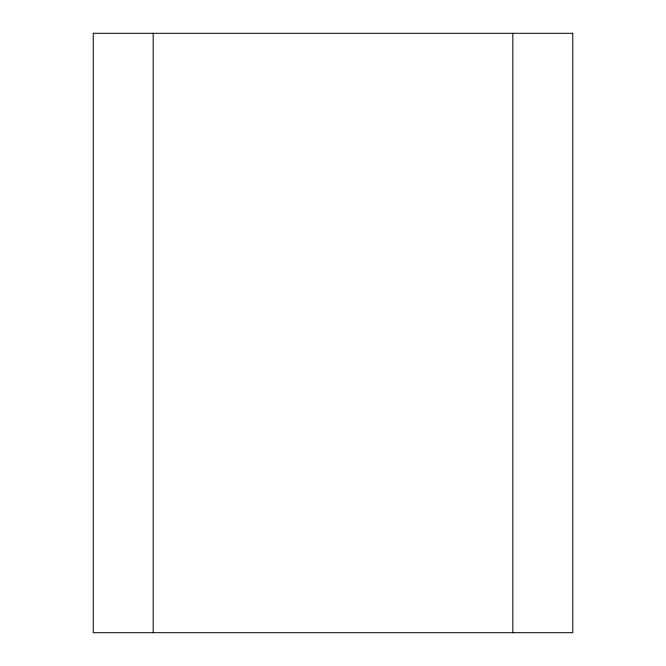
<?xml version="1.0" encoding="UTF-8"?>
<svg xmlns="http://www.w3.org/2000/svg" width="666" height="666" viewBox="0 0 666 666"><rect width="100%" height="100%" fill="white"/><g stroke="black" fill="none" stroke-linecap="round" stroke-linejoin="round"><path stroke-width="1" d="M512.82 33.3L512.82 632.7M153.18 33.3L153.18 632.7M572.76 33.3L93.24 33.3L93.24 632.7L572.76 632.7L572.76 33.3"/></g></svg>
